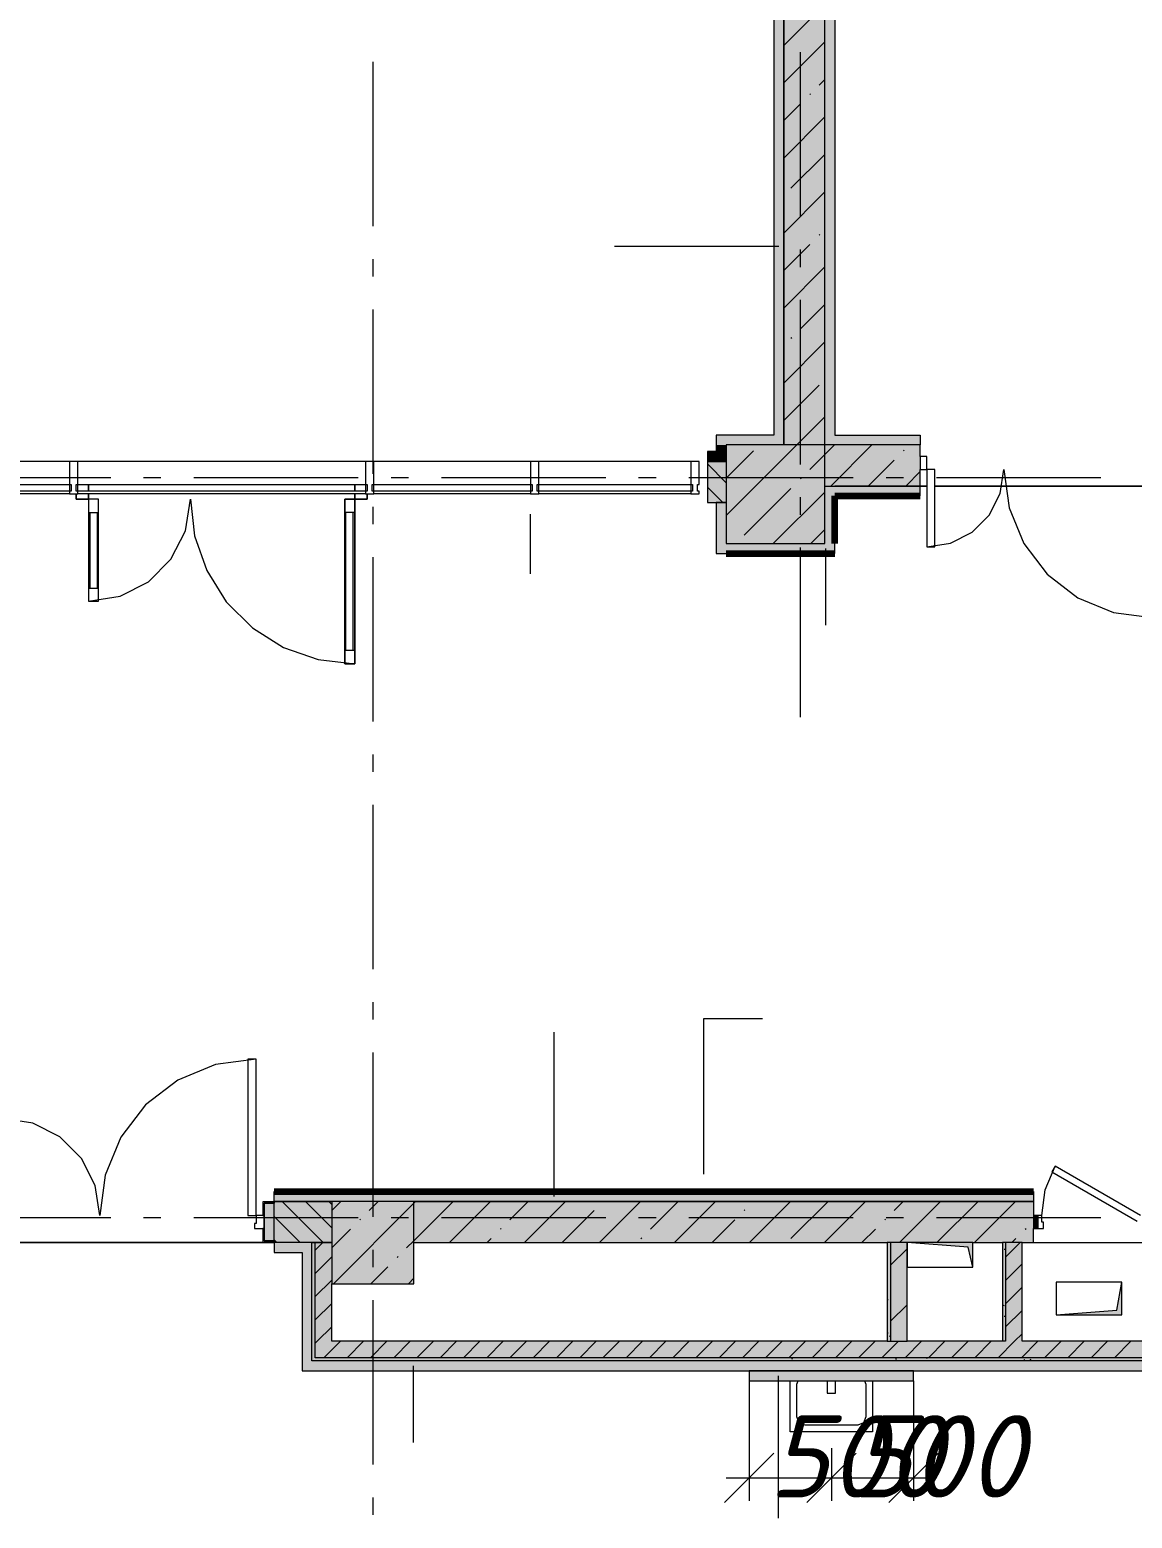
# Model space of a CAD drawing. Header units: millimetres. Extents: x -537608 to 253996, y -217170 to 186033.
# Drawn here: x -346913 to -340206, y -148826 to -139775 of the extents above; entities that cross this region are included whole.
import ezdxf

# ---------------------------------------------------------------- set-up
doc = ezdxf.new("R2010")
doc.units = ezdxf.units.MM
doc.layers.add('16) Лак 1.6м', color=160, linetype='Continuous', lineweight=90)
doc.layers.add('PDF _Геометрия', color=7, linetype='Continuous')
doc.layers.add('PDF _Текст', color=7, linetype='Continuous')
doc.layers.add('PDF _Сплошная заливка', color=7, linetype='Continuous', true_color=0xffffff)
doc.styles.add('PDF ISOCPEUR Italic', font='isocpeui.ttf')

msp = doc.modelspace()

# ---------------------------------------------------------------- hatches: boundary and pattern name
at = {"layer": 'PDF _Сплошная заливка', "true_color": 0x56bc34, "transparency": 33554559}
for points in [[(-342386.1983, -142299.6294), (-342326.1912, -142299.6294), (-342326.1912, -139619.6293), (-342386.1983, -139619.6293), (-342386.1983, -142239.631)], [(-342676.1927, -142299.6294), (-342386.1983, -142299.6294), (-342386.1983, -142239.631), (-342736.1912, -142239.631), (-342736.1912, -142299.6294)], [(-342076.1901, -142959.6307), (-342016.1915, -142959.6307), (-342016.1915, -142899.63), (-342676.1927, -142899.63), (-342676.1927, -142959.6307)]]:
    msp.add_hatch(color=85, dxfattribs=at).paths.add_polyline_path(points)
at = {"layer": 'PDF _Сплошная заливка', "true_color": 0xff7d7d, "transparency": 33554559}
h = msp.add_hatch(color=11, dxfattribs=at)
h.paths.add_polyline_path([(-336452.1211, -142299.6294), (-333626.1871, -142299.6294), (-333626.1871, -142239.631), (-340046.1948, -142239.631), (-340046.1948, -142299.6294), (-336526.1914, -142299.6294)], flags=0)
h.paths.add_polyline_path([(-341511.737, -142299.6294), (-341496.1927, -142299.6294), (-341496.1927, -142239.631), (-342016.1915, -142239.631), (-342016.1915, -142299.6294)], flags=0)
at = {"layer": 'PDF _Сплошная заливка', "transparency": 33554559}
for points in [[(-342676.1927, -142899.63), (-342076.1901, -142899.63), (-342076.1901, -142299.6294), (-342676.1927, -142299.6294), (-342676.1927, -142569.2354)], [(-345196.1918, -147849.6325), (-345176.1952, -147849.6325), (-345176.1952, -147149.6316), (-345196.1918, -147149.6316), (-345196.1918, -147749.6321)], [(-341676.1969, -147749.6321), (-341576.1964, -147749.6321), (-341576.1964, -147149.6316), (-341676.1969, -147149.6316), (-341676.1969, -147177.1313)], [(-335576.1957, -147849.6325), (-335576.1957, -147749.6321), (-345176.1952, -147749.6321), (-345176.1952, -147849.6325), (-336452.1211, -147849.6325)], [(-335576.1957, -147869.6313), (-335476.1953, -147869.6313), (-335476.1953, -147849.6325), (-345196.1918, -147849.6325), (-345196.1918, -147869.6313), (-336452.1211, -147869.6313)]]:
    msp.add_hatch(color=256, dxfattribs=at).paths.add_polyline_path(points)
h = msp.add_hatch(color=256, dxfattribs=at)
h.paths.add_polyline_path([(-333986.187, -142549.6306), (-333986.187, -142299.6294), (-336526.1914, -142299.6294), (-336526.1914, -142549.6306), (-334765.5825, -142549.6306)], flags=0)
h.paths.add_polyline_path([(-337346.1915, -142549.6306), (-337126.194, -142549.6306), (-337126.194, -142299.6294), (-340046.1948, -142299.6294), (-340046.1948, -142549.6306), (-339825.1984, -142549.6306)], flags=0)
h.paths.add_polyline_path([(-341496.1927, -142549.6306), (-341496.1927, -142299.6294), (-342076.1901, -142299.6294), (-342076.1901, -142549.6306), (-341511.737, -142549.6306)], flags=0)
at = {"layer": 'PDF _Сплошная заливка', "true_color": 0x56bc34, "transparency": 33554559}
h = msp.add_hatch(color=85, dxfattribs=at)
h.paths.add_polyline_path([(-337346.1915, -142609.6313), (-337346.1915, -142549.6306), (-340046.1948, -142549.6306), (-340046.1948, -142609.6313), (-337406.1901, -142609.6313)], flags=0)
h.paths.add_polyline_path([(-341496.1927, -142609.6313), (-341496.1927, -142549.6306), (-342016.1915, -142549.6306), (-342016.1915, -142609.6313)], flags=0)
h = msp.add_hatch(color=85, dxfattribs=at)
h.paths.add_polyline_path([(-336766.1941, -146899.6326), (-336726.1923, -146899.6326), (-336726.1923, -146839.6319), (-336766.1941, -146839.6319), (-336766.1941, -146848.6786)], flags=0)
h.paths.add_polyline_path([(-337466.1886, -146899.6326), (-337466.1886, -146839.6319), (-337686.1948, -146839.6319), (-337686.1948, -146899.6326)], flags=0)
h.paths.add_polyline_path([(-338386.1892, -146899.6326), (-338386.1892, -146839.6319), (-339186.1928, -146839.6319), (-339186.1928, -146899.6326), (-338576.1918, -146899.6326)], flags=0)
h.paths.add_polyline_path([(-340106.1934, -146899.6326), (-339886.1959, -146899.6326), (-339886.1959, -146839.6319), (-340106.1934, -146839.6319), (-340106.1934, -146848.6786)], flags=0)
h.paths.add_polyline_path([(-340806.1965, -146899.6326), (-340806.1965, -146839.6319), (-345426.1963, -146839.6319), (-345426.1963, -146899.6326), (-341511.737, -146899.6326)], flags=0)
h.paths.add_polyline_path([(-347576.1972, -146899.6326), (-347186.1937, -146899.6326), (-347186.1937, -146839.6319), (-348226.2, -146839.6319), (-348226.2, -146891.6323), (-348221.1966, -146891.6323), (-348221.1966, -146899.6326), (-347836.2569, -146899.6326)], flags=0)
h.paths.add_polyline_path([(-349944.4302, -146899.6326), (-349381.2, -146899.4001), (-349381.2, -146891.6323), (-349376.1966, -146891.6323), (-349376.1966, -146839.6319), (-350666.1953, -146839.6319), (-350666.1953, -146891.6323), (-350636.2004, -146891.6323), (-350636.2004, -146899.6326)], flags=0)
h.paths.add_polyline_path([(-352474.2381, -146899.6326), (-351646.1945, -146899.6326), (-351646.1945, -146891.6323), (-351616.1995, -146891.6323), (-351616.1995, -146839.6319), (-352726.1941, -146839.6319), (-352726.1941, -146899.6326), (-352476.2016, -146899.6326)], flags=0)
at = {"layer": 'PDF _Сплошная заливка', "transparency": 33554559}
h = msp.add_hatch(color=256, dxfattribs=at)
h.paths.add_polyline_path([(-345196.1918, -147149.6316), (-345076.1948, -147149.6316), (-345076.1948, -146899.6326), (-345424.1983, -146901.8049), (-345424.1983, -147149.6316)], flags=0)
h.paths.add_polyline_path([(-347188.2003, -147149.6316), (-347188.2003, -147147.6315), (-347188.2003, -146899.6326), (-347576.1972, -146899.6326), (-347576.1972, -147149.6316), (-347414.6222, -147149.6316)], flags=0)
h.paths.add_polyline_path([(-350196.1967, -147149.6316), (-349376.1966, -147149.6316), (-349376.1966, -146899.6326), (-350666.1953, -146899.6326), (-350666.1953, -147149.6316), (-350296.1971, -147149.6316)], flags=0)
h.paths.add_polyline_path([(-348221.1966, -147149.6316), (-348076.1994, -147149.6316), (-348076.1994, -146899.6326), (-348226.2, -146899.6326), (-348226.2, -147149.6316)], flags=0)
h.paths.add_polyline_path([(-352474.2381, -147149.6316), (-351616.1995, -147149.6316), (-351616.1995, -146899.6326), (-352476.2016, -146899.6326), (-352476.2016, -147149.6316)], flags=0)
h = msp.add_hatch(color=256, dxfattribs=at)
h.paths.add_polyline_path([(-339186.1928, -147149.6316), (-339076.194, -147149.6316), (-339076.194, -146899.6326), (-339186.1928, -146899.6326), (-339186.1928, -147064.6329)], flags=0)
h.paths.add_polyline_path([(-340976.1938, -147149.6316), (-340806.1965, -147149.6316), (-340806.1965, -146899.6326), (-344576.1925, -146899.6326), (-344576.1925, -147149.6316), (-340996.1905, -147149.6316)], flags=0)
h.paths.add_polyline_path([(-340026.1896, -147149.6316), (-339886.1959, -147149.6316), (-339886.1959, -146899.6326), (-340106.1934, -146899.6326), (-340106.1934, -147149.6316)], flags=0)
at = {"layer": 'PDF _Сплошная заливка', "true_color": 0xff7d7d, "transparency": 33554559}
h = msp.add_hatch(color=11, dxfattribs=at)
h.paths.add_polyline_path([(-345256.1989, -147209.6323), (-345196.1918, -147209.6323), (-345196.1918, -147149.6316), (-345426.1963, -147149.6316), (-345426.1963, -147209.6323)], flags=0)
h.paths.add_polyline_path([(-347414.6222, -147209.6323), (-347186.1937, -147209.6323), (-347186.1937, -147149.6316), (-347516.1986, -147149.6316), (-347516.1986, -147209.6323)], flags=0)
for points in [[(-345256.1989, -147929.632), (-345196.1918, -147929.632), (-345196.1918, -147209.6323), (-345256.1989, -147209.6323), (-345256.1989, -147561.9202)], [(-335396.1915, -147929.632), (-335396.1915, -147869.6313), (-345196.1918, -147869.6313), (-345196.1918, -147929.632), (-336452.1211, -147929.632)]]:
    msp.add_hatch(color=11, dxfattribs=at).paths.add_polyline_path(points)

# ---------------------------------------------------------------- linework, layer by layer
at = {"layer": '16) Лак 1.6м'}
for p, q in [((-342016.1915, -142899.63), (-342016.1915, -142609.6313)), ((-342016.1915, -142609.6313), (-341496.1927, -142609.6313)), ((-342676.1927, -142959.6307), (-342016.1915, -142959.6307)), ((-345426.1963, -146839.6319), (-340806.1965, -146839.6319))]:
    msp.add_line(p, q, dxfattribs=at)
at = {"layer": 'PDF _Геометрия', "lineweight": 9}
for p, q in [((-342016.1915, -124709.6231), (-342016.1915, -142239.631)), ((-342076.1901, -142299.6294), (-342076.1901, -124899.6214)), ((-342076.1901, -142299.6294), (-342076.1901, -124899.6214)), ((-342326.1912, -139619.6293), (-342326.1912, -142299.6294)), ((-342326.1912, -142299.6294), (-342326.1912, -139619.6293)), ((-342326.1912, -139870.4786), (-342076.1901, -139620.4775)), ((-342386.1983, -139679.6299), (-342386.1983, -142239.631)), ((-342326.1912, -140098.5755), (-342076.1901, -139848.5766)), ((-342110.9732, -140111.4545), (-342076.1901, -140076.6757)), ((-342168.0007, -140168.4798), (-342163.2555, -140163.7369)), ((-342326.1912, -140326.6747), (-342225.0195, -140225.503)), ((-342326.1912, -140554.7738), (-342076.1901, -140304.7727)), ((-342282.047, -140738.7265), (-342076.1901, -140532.8717)), ((-342326.1912, -141010.9698), (-342076.1901, -140760.9708)), ((-342356.1948, -141092.6809), (-343356.1905, -141092.6809)), ((-342326.1912, -141239.0689), (-342168.0007, -141080.8741)), ((-342110.9732, -141023.8488), (-342106.2367, -141019.1079)), ((-342326.1912, -141467.168), (-342076.1901, -141217.1669)), ((-342225.0195, -141594.0954), (-342076.1901, -141445.266)), ((-342326.1912, -141923.364), (-342076.1901, -141673.3651)), ((-342282.047, -141651.1208), (-342277.3105, -141646.3778)), ((-342326.1912, -142151.4631), (-342110.9732, -141936.243)), ((-342246.2649, -142299.6294), (-342076.1901, -142129.5611)), ((-342386.1983, -142239.631), (-342736.1912, -142239.631)), ((-342736.1912, -142239.631), (-342736.1912, -142299.6294)), ((-342016.1915, -142239.631), (-341496.1927, -142239.631)), ((-341496.1927, -142239.631), (-341496.1927, -142299.6294)), ((-342736.1912, -142339.6293), (-342790.7644, -142339.6293)), ((-342790.7644, -142339.6293), (-342790.7644, -142399.6299)), ((-342736.1912, -142299.6294), (-342736.1912, -142339.6293)), ((-342676.1927, -142729.5616), (-342246.2649, -142299.6294)), ((-342076.1901, -142299.6294), (-342676.1927, -142299.6294)), ((-342676.1927, -142299.6294), (-342676.1927, -142899.63)), ((-342676.1927, -142501.4646), (-342510.1483, -142335.4159)), ((-342168.0007, -142449.4643), (-342076.1901, -142357.6602)), ((-342076.1901, -142357.6602), (-342018.1636, -142299.6294)), ((-342016.1915, -142299.6294), (-342076.1901, -142299.6294)), ((-342076.1901, -142899.63), (-342076.1901, -142299.6294)), ((-342040.0635, -142549.6306), (-341790.0623, -142299.6294)), ((-341496.1927, -142299.6294), (-342016.1915, -142299.6294)), ((-341496.1927, -142299.6294), (-342016.1915, -142299.6294)), ((-341597.7518, -142335.4159), (-341593.0068, -142330.6751)), ((-341496.1927, -142369.6306), (-341496.1927, -142299.6294)), ((-346670.3371, -142399.6299), (-347475.7661, -142399.6299)), ((-346620.3369, -142399.6299), (-346670.3371, -142399.6299)), ((-346670.3371, -142399.6299), (-346670.3371, -142539.6301)), ((-344870.3378, -142399.6299), (-346620.3369, -142399.6299)), ((-346620.3369, -142539.6301), (-346620.3369, -142399.6299)), ((-344820.3376, -142399.6299), (-344870.3378, -142399.6299)), ((-344870.3378, -142399.6299), (-344870.3378, -142539.6301)), ((-343865.7691, -142399.6299), (-344820.3376, -142399.6299)), ((-344820.3376, -142539.6301), (-344820.3376, -142399.6299)), ((-343815.7689, -142399.6299), (-343865.7691, -142399.6299)), ((-343865.7691, -142399.6299), (-343865.7691, -142539.6301)), ((-342890.7648, -142399.6299), (-343815.7689, -142399.6299)), ((-343815.7689, -142539.6301), (-343815.7689, -142399.6299)), ((-342840.7646, -142399.6299), (-342890.7648, -142399.6299)), ((-342890.7648, -142399.6299), (-342890.7648, -142539.6301)), ((-342840.7646, -142539.6301), (-342840.7646, -142399.6299)), ((-342790.7644, -142399.6299), (-342736.1912, -142399.6299)), ((-342676.1927, -142399.6299), (-342790.7644, -142399.6299)), ((-342790.7644, -142399.6299), (-342790.7644, -142649.631)), ((-342676.1927, -142529.5823), (-342790.7644, -142415.0128)), ((-342736.1912, -142399.6299), (-342676.1927, -142399.6299)), ((-341811.9708, -142549.6306), (-341654.7793, -142392.4412)), ((-341456.1908, -142369.6306), (-341496.1927, -142369.6306)), ((-341496.1927, -142369.6306), (-341496.1927, -142449.6301)), ((-341456.1908, -142369.6306), (-341496.1927, -142369.6306)), ((-341496.1927, -142369.6306), (-341496.1927, -142449.6301)), ((-341496.1927, -142449.6301), (-341456.1908, -142449.6301)), ((-341496.1927, -142449.6301), (-341456.1908, -142449.6301)), ((-341496.1927, -142549.6306), (-341496.1927, -142449.6301)), ((-341456.1908, -142449.6301), (-341456.1908, -142369.6306)), ((-341456.1908, -142449.6301), (-341456.1908, -142369.6306)), ((-341406.1905, -142449.6301), (-341456.1908, -142449.6301)), ((-341456.1908, -142449.6301), (-341456.1908, -142919.6309)), ((-341406.1905, -142919.6309), (-341406.1905, -142449.6301)), ((-341009.1943, -142594.8685), (-340986.1921, -142449.6301)), ((-340986.1921, -142449.6301), (-340955.5255, -142682.5669)), ((-347475.7661, -142539.6301), (-346670.3371, -142539.6301)), ((-346670.3371, -142539.6301), (-346660.3389, -142539.6301)), ((-346670.208, -142539.6301), (-346670.208, -142579.6299)), ((-346660.3389, -142539.6301), (-346660.3389, -142579.6299)), ((-346630.3353, -142579.6299), (-346630.3353, -142539.6301)), ((-346630.3353, -142539.6301), (-346620.3369, -142539.6301)), ((-346620.3369, -142579.6299), (-346620.3369, -142539.6301)), ((-346620.3369, -142539.6301), (-344870.3378, -142539.6301)), ((-346555.3349, -142539.6301), (-346555.3349, -142579.6299)), ((-346555.3349, -142579.6299), (-346555.3349, -142539.6301)), ((-344935.3398, -142579.6299), (-344935.3398, -142539.6301)), ((-344935.3398, -142539.6301), (-344935.3398, -142579.6299)), ((-344870.3378, -142539.6301), (-344870.3378, -142579.6299)), ((-344870.3378, -142539.6301), (-344860.3395, -142539.6301)), ((-344860.3395, -142539.6301), (-344860.3395, -142579.6299)), ((-344830.3359, -142579.6299), (-344830.3359, -142539.6301)), ((-344830.3359, -142539.6301), (-344820.3376, -142539.6301)), ((-344820.3376, -142579.6299), (-344820.3376, -142539.6301)), ((-344820.3376, -142539.6301), (-343865.7691, -142539.6301)), ((-343865.7691, -142539.6301), (-343865.7691, -142579.6299)), ((-343865.7691, -142539.6301), (-343855.7622, -142539.6301)), ((-343855.7622, -142539.6301), (-343855.7622, -142579.6299)), ((-343825.7672, -142579.6299), (-343825.7672, -142539.6301)), ((-343825.7672, -142539.6301), (-343815.7689, -142539.6301)), ((-343815.7689, -142579.6299), (-343815.7689, -142539.6301)), ((-343815.7689, -142539.6301), (-342890.7648, -142539.6301)), ((-342890.7648, -142539.6301), (-342880.7665, -142539.6301)), ((-342890.7648, -142539.6301), (-342890.7648, -142579.6299)), ((-342880.7665, -142539.6301), (-342880.7665, -142579.6299)), ((-342850.7629, -142579.6299), (-342850.7629, -142539.6301)), ((-342850.7629, -142539.6301), (-342840.7646, -142539.6301)), ((-342225.0195, -142506.4896), (-342220.283, -142501.7489)), ((-342076.1901, -142549.6306), (-342016.1915, -142549.6306)), ((-342016.1915, -142549.6306), (-341496.1927, -142549.6306)), ((-341496.1927, -142549.6306), (-342016.1915, -142549.6306)), ((-341583.8696, -142549.6306), (-341496.1927, -142461.9558)), ((-341496.1927, -142609.6313), (-341496.1927, -142549.6306)), ((-346670.3371, -142579.6299), (-347475.7661, -142579.6299)), ((-346670.3371, -142596.6296), (-347475.7661, -142596.6296)), ((-346660.3389, -142579.6299), (-346670.3371, -142579.6299)), ((-346670.3371, -142579.6299), (-346670.3371, -142596.6296)), ((-346670.3371, -142596.6296), (-346620.3369, -142596.6296)), ((-346620.3369, -142579.6299), (-346630.3353, -142579.6299)), ((-346630.3353, -142629.6301), (-346630.3353, -142596.6296)), ((-346630.3353, -142596.6296), (-346630.3353, -142629.6301)), ((-346555.3349, -142629.6301), (-346630.3353, -142629.6301)), ((-346630.3353, -142629.6301), (-346555.3349, -142629.6301)), ((-344870.3378, -142579.6299), (-346620.3369, -142579.6299)), ((-346620.3369, -142596.6296), (-346620.3369, -142579.6299)), ((-344870.3378, -142596.6296), (-346620.3369, -142596.6296)), ((-346555.3349, -142629.6301), (-346555.3349, -142596.6296)), ((-346555.3349, -142596.6296), (-346555.3349, -142629.6301)), ((-346495.3364, -142629.6301), (-346555.3349, -142629.6301)), ((-346555.3349, -142629.6301), (-346555.3349, -143249.6315)), ((-346495.3364, -142629.6301), (-346555.3349, -142629.6301)), ((-346555.3349, -142629.6301), (-346555.3349, -143249.6315)), ((-346555.3349, -142629.6301), (-346555.3349, -143249.6315)), ((-346495.3364, -143249.6315), (-346495.3364, -142629.6301)), ((-346495.3364, -143249.6315), (-346495.3364, -142629.6301)), ((-345965.6837, -142821.2215), (-345935.3356, -142629.6301)), ((-345935.3356, -142629.6301), (-345910.2667, -142852.1509)), ((-344995.3383, -142629.6301), (-344935.3398, -142629.6301)), ((-344995.3383, -143629.6302), (-344995.3383, -142629.6301)), ((-344995.3383, -142629.6301), (-344995.3383, -143629.6302)), ((-344935.3398, -142629.6301), (-344995.3383, -142629.6301)), ((-344935.3398, -142629.6301), (-344935.3398, -142596.6296)), ((-344935.3398, -142596.6296), (-344935.3398, -142629.6301)), ((-344935.3398, -143629.6302), (-344935.3398, -142629.6301)), ((-344935.3398, -142629.6301), (-344860.3395, -142629.6301)), ((-344860.3395, -142629.6301), (-344935.3398, -142629.6301)), ((-344935.3398, -142629.6301), (-344935.3398, -143629.6302)), ((-344935.3398, -143629.6302), (-344935.3398, -142629.6301)), ((-344860.3395, -142579.6299), (-344870.3378, -142579.6299)), ((-344870.3378, -142579.6299), (-344870.3378, -142596.6296)), ((-344870.3378, -142596.6296), (-344820.3376, -142596.6296)), ((-344860.3395, -142629.6301), (-344860.3395, -142596.6296)), ((-344860.3395, -142596.6296), (-344860.3395, -142629.6301)), ((-344820.3376, -142579.6299), (-344830.3359, -142579.6299)), ((-343865.7691, -142579.6299), (-344820.3376, -142579.6299)), ((-344820.3376, -142596.6296), (-344820.3376, -142579.6299)), ((-343865.7691, -142596.6296), (-344820.3376, -142596.6296)), ((-343855.7622, -142579.6299), (-343865.7691, -142579.6299)), ((-343865.7691, -142579.6299), (-343865.7691, -142596.6296)), ((-343865.7691, -142596.6296), (-343815.7689, -142596.6296)), ((-343815.7689, -142579.6299), (-343825.7672, -142579.6299)), ((-342890.7648, -142579.6299), (-343815.7689, -142579.6299)), ((-343815.7689, -142596.6296), (-343815.7689, -142579.6299)), ((-342890.7648, -142596.6296), (-343815.7689, -142596.6296)), ((-342880.7665, -142579.6299), (-342890.7648, -142579.6299)), ((-342890.7648, -142579.6299), (-342890.7648, -142596.6296)), ((-342890.7648, -142596.6296), (-342840.7646, -142596.6296)), ((-342840.7646, -142579.6299), (-342850.7629, -142579.6299)), ((-342840.7646, -142596.6296), (-342840.7646, -142579.6299)), ((-342697.5673, -142649.631), (-342790.7644, -142556.4339)), ((-342567.1671, -142848.6372), (-342282.047, -142563.5149)), ((-342390.065, -142899.63), (-342076.1901, -142585.7593)), ((-341075.9531, -142725.8887), (-341009.1943, -142594.8685)), ((-346555.3349, -142709.6296), (-346495.3364, -142709.6296)), ((-346545.3366, -143169.6299), (-346545.3366, -142709.6296)), ((-346501.3388, -143169.6299), (-346501.3388, -142709.6296)), ((-344935.3398, -142709.6296), (-344995.3383, -142709.6296)), ((-344989.3359, -143549.6307), (-344989.3359, -142709.6296)), ((-344945.3381, -143549.6307), (-344945.3381, -142709.6296)), ((-343868.5163, -142719.63), (-343868.5163, -143082.9691)), ((-342790.7644, -142649.631), (-342676.1927, -142649.631)), ((-342676.1927, -142649.631), (-342736.1912, -142649.631)), ((-342736.1912, -142649.631), (-342736.1912, -142959.6307)), ((-341179.9322, -142829.8678), (-341075.9531, -142725.8887)), ((-340955.5255, -142682.5669), (-340865.6181, -142899.63)), ((-346053.7481, -142994.0564), (-345965.6837, -142821.2215)), ((-342161.9638, -142899.63), (-342076.1901, -142813.8584)), ((-345910.2667, -142852.1509), (-345836.3083, -143063.515)), ((-342676.1927, -142899.63), (-342076.1901, -142899.63)), ((-342016.1915, -142959.6307), (-342016.1915, -142899.63)), ((-341456.1908, -142919.6309), (-341310.9525, -142896.6266)), ((-341310.9525, -142896.6266), (-341179.9322, -142829.8678)), ((-340865.6181, -142899.63), (-340722.593, -143086.0263)), ((-346190.9086, -143131.2212), (-346053.7481, -142994.0564)), ((-342736.1912, -142959.6307), (-342676.1927, -142959.6307)), ((-342071.7205, -142929.6314), (-342071.7205, -143395.7805)), ((-341456.1908, -142919.6309), (-341406.1905, -142919.6309)), ((-345836.3083, -143063.515), (-345717.1724, -143253.1193)), ((-340722.593, -143086.0263), (-340536.1901, -143229.0536)), ((-346555.3349, -143169.6299), (-346495.3364, -143169.6299)), ((-346363.7478, -143219.2856), (-346190.9086, -143131.2212)), ((-346555.3349, -143249.6315), (-346363.7478, -143219.2856)), ((-346555.3349, -143249.6315), (-346495.3364, -143249.6315)), ((-346555.3349, -143249.6315), (-346495.3364, -143249.6315)), ((-345717.1724, -143253.1193), (-345558.8269, -143411.4627)), ((-340536.1901, -143229.0536), (-340319.1293, -143318.9631)), ((-340319.1293, -143318.9631), (-340086.1968, -143349.6298)), ((-345558.8269, -143411.4627), (-345369.2205, -143530.5986)), ((-345369.2205, -143530.5986), (-345157.8606, -143604.559)), ((-345157.8606, -143604.559), (-344935.3398, -143629.6302)), ((-344935.3398, -143549.6307), (-344995.3383, -143549.6307)), ((-344935.3398, -143629.6302), (-344995.3383, -143629.6302)), ((-344995.3383, -143629.6302), (-344935.3398, -143629.6302)), ((-342454.4814, -145789.7866), (-342814.4813, -145789.7866)), ((-342814.4813, -145789.7866), (-342814.4813, -146734.6323)), ((-343721.8312, -146869.6311), (-343721.8312, -145869.6311)), ((-345782.0711, -146067.001), (-346011.1972, -146161.9076)), ((-345536.195, -146034.6313), (-345782.0711, -146067.001)), ((-345536.195, -146034.6313), (-345586.1953, -146034.6313)), ((-345586.1953, -146034.6313), (-345586.1953, -146984.6313)), ((-345536.195, -146984.6313), (-345536.195, -146034.6313)), ((-346011.1972, -146161.9076), (-346207.9514, -146312.8792)), ((-346207.9514, -146312.8792), (-346358.9166, -146509.6313)), ((-346893.8741, -146423.5088), (-347076.195, -146394.6312)), ((-346729.4057, -146507.3126), (-346893.8741, -146423.5088)), ((-346598.8763, -146637.8376), (-346729.4057, -146507.3126)), ((-346358.9166, -146509.6313), (-346453.8275, -146738.7531)), ((-346515.0747, -146802.3126), (-346598.8763, -146637.8376)), ((-340735.7518, -146829.3407), (-340675.805, -146684.6321)), ((-340675.805, -146684.6321), (-340695.8102, -146719.2731)), ((-340156.1937, -146984.6313), (-340675.805, -146684.6321)), ((-346486.1993, -146984.6313), (-346515.0747, -146802.3126)), ((-346453.8275, -146738.7531), (-346486.1993, -146984.6313)), ((-340695.8102, -146719.2731), (-340176.1903, -147019.2723)), ((-345426.1963, -146899.6326), (-345426.1963, -146839.6319)), ((-340806.1965, -146839.6319), (-340806.1965, -146899.6326)), ((-340756.1963, -146984.6313), (-340735.7518, -146829.3407)), ((-345424.1983, -146901.6327), (-345494.1952, -146901.6327)), ((-345494.1952, -146901.6327), (-345494.1952, -146984.6313)), ((-345486.1948, -146984.6313), (-345486.1948, -146909.6309)), ((-345486.1948, -146909.6309), (-345424.1983, -146909.6309)), ((-345426.1963, -146909.6309), (-345486.1948, -146909.6309)), ((-345486.1948, -146909.6309), (-345486.1948, -147139.6311)), ((-345426.1963, -146899.6326), (-345076.1948, -146899.6326)), ((-345076.1948, -146899.6326), (-345426.1963, -146899.6326)), ((-345426.1963, -147139.6311), (-345426.1963, -146909.6309)), ((-345424.1983, -146909.6309), (-345424.1983, -146901.6327)), ((-345127.2197, -147149.6316), (-345377.2122, -146899.6326)), ((-345076.1948, -147059.2311), (-345235.7976, -146899.6326)), ((-345076.1948, -146917.81), (-345094.3743, -146899.6326)), ((-345076.1948, -146954.3521), (-345021.4752, -146899.6326)), ((-344576.1925, -146899.6326), (-345076.1948, -146899.6326)), ((-345076.1948, -146899.6326), (-345076.1948, -147399.6327)), ((-345065.2749, -147399.6327), (-344576.1925, -146910.5481)), ((-344848.1538, -146954.4124), (-344793.3739, -146899.6326)), ((-344576.1925, -146910.5481), (-344565.2813, -146899.6326)), ((-344576.1925, -147138.6472), (-344337.1801, -146899.6326)), ((-344576.1925, -147399.6327), (-344576.1925, -146899.6326)), ((-340806.1965, -146899.6326), (-344576.1925, -146899.6326)), ((-344576.1925, -146899.6326), (-340806.1965, -146899.6326)), ((-344359.08, -147149.6316), (-344109.0788, -146899.6326)), ((-343992.7848, -147011.4377), (-343880.9862, -146899.6326)), ((-343902.8861, -147149.6316), (-343652.885, -146899.6326)), ((-343674.7848, -147149.6316), (-343479.5635, -146954.4124)), ((-343446.6835, -147149.6316), (-343196.6824, -146899.6326)), ((-343137.4159, -147068.4609), (-342968.5898, -146899.6326)), ((-342990.4897, -147149.6316), (-342740.4885, -146899.6326)), ((-342567.1671, -146954.4124), (-342562.4306, -146949.6715)), ((-342534.2958, -147149.6316), (-342284.2947, -146899.6326)), ((-342282.047, -147125.4862), (-342056.1934, -146899.6326)), ((-342078.0933, -147149.6316), (-341828.0922, -146899.6326)), ((-341654.7793, -146954.4124), (-341599.9996, -146899.6326)), ((-341621.8994, -147149.6316), (-341371.8983, -146899.6326)), ((-341393.7981, -147149.6316), (-341143.797, -146899.6326)), ((-341165.6969, -147149.6316), (-340915.7044, -146899.6326)), ((-340806.1965, -146899.6326), (-340806.1965, -146984.6313)), ((-345586.1953, -146984.6313), (-345536.195, -146984.6313)), ((-345536.195, -147034.6315), (-345546.1934, -147034.6315)), ((-345546.1934, -147034.6315), (-345546.1934, -147064.6329)), ((-345546.1934, -147064.6329), (-345486.1948, -147064.6329)), ((-345536.195, -146984.6313), (-345536.195, -147034.6315)), ((-345486.1948, -146984.6313), (-345536.195, -146984.6313)), ((-345494.1952, -146984.6313), (-345486.1948, -146984.6313)), ((-345486.1948, -147064.6329), (-345494.1952, -147064.6329)), ((-345494.1952, -147064.6329), (-345494.1952, -147147.6315)), ((-345486.1948, -147064.6329), (-345486.1948, -146984.6313)), ((-345486.1948, -147139.6311), (-345486.1948, -147064.6329)), ((-345268.6344, -147149.6316), (-345426.1963, -146992.074)), ((-345076.1948, -147182.4512), (-344962.2087, -147068.4609)), ((-344905.1812, -147011.4377), (-344900.4361, -147006.6947)), ((-344049.8123, -147068.4609), (-344045.0672, -147063.72)), ((-342762.3884, -147149.6316), (-342624.1946, -147011.4377)), ((-341850.0007, -147149.6316), (-341768.8256, -147068.4609)), ((-341711.7981, -147011.4377), (-341707.0617, -147006.6947)), ((-340856.4293, -147068.4609), (-340851.6927, -147063.72)), ((-340781.1964, -146984.6313), (-340806.1965, -146984.6313)), ((-340806.1965, -146984.6313), (-340806.1965, -147064.6329)), ((-340806.1965, -147149.6316), (-340806.1965, -147064.6329)), ((-340806.1965, -147064.6329), (-340781.1964, -147064.6329)), ((-340756.1963, -146984.6313), (-340781.1964, -146984.6313)), ((-340781.1964, -146984.6313), (-340781.1964, -147064.6329)), ((-340781.1964, -147064.6329), (-340781.1964, -146984.6313)), ((-340781.1964, -147064.6329), (-340746.198, -147064.6329)), ((-340756.1963, -147024.631), (-340756.1963, -146984.6313)), ((-340746.198, -147024.631), (-340756.1963, -147024.631)), ((-340746.198, -147064.6329), (-340746.198, -147024.631)), ((-345494.1952, -147147.6315), (-345424.1983, -147147.6315)), ((-345424.1983, -147139.6311), (-345486.1948, -147139.6311)), ((-345486.1948, -147139.6311), (-345426.1963, -147139.6311)), ((-345410.0577, -147149.6316), (-345426.1963, -147133.4951)), ((-345196.1918, -147149.6316), (-345426.1963, -147149.6316)), ((-345426.1963, -147149.6316), (-345426.1963, -147209.6323)), ((-345196.1918, -147149.6316), (-345426.1963, -147149.6316)), ((-345424.1983, -147147.6315), (-345424.1983, -147139.6311)), ((-345196.1918, -147149.6316), (-345076.1948, -147149.6316)), ((-345176.1952, -147149.6316), (-345196.1918, -147149.6316)), ((-345196.1918, -147209.6323), (-345196.1918, -147149.6316)), ((-345196.1918, -147209.6323), (-345196.1918, -147149.6316)), ((-345176.1952, -147195.6876), (-345130.1392, -147149.6316)), ((-345076.1948, -147149.6316), (-345176.1952, -147149.6316)), ((-345176.1952, -147749.6321), (-345176.1952, -147149.6316)), ((-344620.0611, -147182.5115), (-344576.1925, -147138.6472)), ((-344576.1925, -147149.6316), (-341696.1935, -147149.6316)), ((-344130.9787, -147149.6316), (-344106.8398, -147125.4862)), ((-343194.4434, -147125.4862), (-343189.6983, -147120.7453)), ((-341696.1935, -147149.6316), (-341696.1935, -147749.6321)), ((-341676.1969, -147149.6316), (-341696.1935, -147149.6316)), ((-341576.1964, -147149.6316), (-341676.1969, -147149.6316)), ((-341676.1969, -147149.6316), (-341676.1969, -147749.6321)), ((-341576.1964, -147749.6321), (-341576.1964, -147149.6316)), ((-341176.1947, -147149.6316), (-340996.1905, -147149.6316)), ((-340996.1905, -147149.6316), (-340996.1905, -147749.6321)), ((-340976.1938, -147149.6316), (-340996.1905, -147149.6316)), ((-340976.1938, -147238.329), (-340887.5007, -147149.6316)), ((-340876.1934, -147149.6316), (-340976.1938, -147149.6316)), ((-340976.1938, -147149.6316), (-340976.1938, -147749.6321)), ((-340937.6042, -147149.6316), (-340913.4567, -147125.4862)), ((-340876.1934, -147749.6321), (-340876.1934, -147149.6316)), ((-340876.1934, -147149.6316), (-340806.1965, -147149.6316)), ((-345426.1963, -147209.6323), (-345256.1989, -147209.6323)), ((-345256.1989, -147209.6323), (-345256.1989, -147929.632)), ((-345196.1918, -147749.6321), (-345196.1918, -147209.6323)), ((-345196.1918, -147749.6321), (-345196.1918, -147209.6323)), ((-345176.1952, -147337.1108), (-345076.1948, -147237.1104)), ((-344677.08, -147239.5368), (-344672.3435, -147234.7938)), ((-341676.1969, -147287.791), (-341576.1964, -147187.7905)), ((-344837.1823, -147399.6327), (-344734.1075, -147296.56)), ((-340976.1938, -147379.7501), (-340876.1934, -147279.7497)), ((-345176.1952, -147478.532), (-345076.1948, -147378.5316)), ((-345076.1948, -147399.6327), (-344576.1925, -147399.6327)), ((-345076.1948, -147749.6321), (-345076.1948, -147399.6327)), ((-344609.0811, -147399.6327), (-344576.1925, -147366.7463)), ((-340976.1938, -147521.1713), (-340876.1934, -147421.173)), ((-345176.1952, -147619.9532), (-345076.1948, -147519.9527)), ((-341676.1969, -147627.2021), (-341576.1964, -147527.2017)), ((-340976.1938, -147662.5924), (-340876.1934, -147562.5941)), ((-345164.4572, -147749.6321), (-345076.1948, -147661.3738)), ((-340921.8102, -147749.6321), (-340876.1934, -147704.0152)), ((-345196.1918, -147849.6325), (-345196.1918, -147749.6321)), ((-345176.1952, -147761.3743), (-345164.4572, -147749.6321)), ((-345176.1952, -147849.6325), (-345176.1952, -147749.6321)), ((-345123.0344, -147849.6325), (-345023.034, -147749.6321)), ((-341696.1935, -147749.6321), (-345076.1948, -147749.6321)), ((-344981.6111, -147849.6325), (-344881.6107, -147749.6321)), ((-344840.1878, -147849.6325), (-344740.1874, -147749.6321)), ((-344698.7645, -147849.6325), (-344598.7641, -147749.6321)), ((-344557.3498, -147849.6325), (-344457.3494, -147749.6321)), ((-344415.9266, -147849.6325), (-344315.9261, -147749.6321)), ((-344274.5033, -147849.6325), (-344174.5029, -147749.6321)), ((-344133.08, -147849.6325), (-344033.0795, -147749.6321)), ((-343991.6567, -147849.6325), (-343891.6648, -147749.6321)), ((-343850.242, -147849.6325), (-343750.2416, -147749.6321)), ((-343708.8187, -147849.6325), (-343608.8183, -147749.6321)), ((-343567.3954, -147849.6325), (-343467.395, -147749.6321)), ((-343425.9721, -147849.6325), (-343325.9717, -147749.6321)), ((-343284.5575, -147849.6325), (-343184.557, -147749.6321)), ((-343143.1342, -147849.6325), (-343043.1337, -147749.6321)), ((-343001.7109, -147849.6325), (-342901.7104, -147749.6321)), ((-342860.2876, -147849.6325), (-342760.2871, -147749.6321)), ((-342718.8643, -147849.6325), (-342618.8724, -147749.6321)), ((-342577.4496, -147849.6325), (-342477.4492, -147749.6321)), ((-342436.0263, -147849.6325), (-342336.0259, -147749.6321)), ((-342294.603, -147849.6325), (-342194.6025, -147749.6321)), ((-342153.1797, -147849.6325), (-342053.1793, -147749.6321)), ((-342011.7651, -147849.6325), (-341911.7646, -147749.6321)), ((-341870.3418, -147849.6325), (-341770.3413, -147749.6321)), ((-341728.9184, -147849.6325), (-341628.918, -147749.6321)), ((-341696.1935, -147749.6321), (-341676.1969, -147749.6321)), ((-341676.1969, -147749.6321), (-341576.1964, -147749.6321)), ((-341587.4952, -147849.6325), (-341487.4947, -147749.6321)), ((-340996.1905, -147749.6321), (-341576.1964, -147749.6321)), ((-341446.0719, -147849.6325), (-341346.0714, -147749.6321)), ((-341304.6572, -147849.6325), (-341204.6568, -147749.6321)), ((-341163.2339, -147849.6325), (-341063.2335, -147749.6321)), ((-341021.8106, -147849.6325), (-340921.8102, -147749.6321)), ((-340976.1938, -147749.6321), (-340996.1905, -147749.6321)), ((-340880.3873, -147849.6325), (-340780.3869, -147749.6321)), ((-340026.1896, -147749.6321), (-340876.1934, -147749.6321)), ((-340738.9727, -147849.6325), (-340638.9722, -147749.6321)), ((-340597.5494, -147849.6325), (-340497.5489, -147749.6321)), ((-340456.126, -147849.6325), (-340356.1256, -147749.6321)), ((-340314.7028, -147849.6325), (-340214.7023, -147749.6321)), ((-345196.1918, -147869.6313), (-345196.1918, -147849.6325)), ((-345196.1918, -147869.6313), (-345196.1918, -147849.6325)), ((-335576.1957, -147869.6313), (-345196.1918, -147869.6313)), ((-335576.1957, -147869.6313), (-345196.1918, -147869.6313)), ((-335576.1957, -147849.6325), (-345176.1952, -147849.6325)), ((-345256.1989, -147929.632), (-345196.1918, -147929.632)), ((-345196.1918, -147929.632), (-335396.1915, -147929.632)), ((-344579.465, -147899.6328), (-344579.465, -148365.7818)), ((-341536.1946, -147929.632), (-342536.1904, -147929.632)), ((-342536.1904, -147929.632), (-342536.1904, -147989.6327)), ((-342360.2079, -147959.6334), (-342360.2079, -148825.7822)), ((-341536.1946, -147989.6327), (-341536.1946, -147929.632)), ((-342536.1904, -147989.6327), (-341536.1946, -147989.6327)), ((-342536.1904, -147989.6327), (-342536.1904, -148580.8621)), ((-341536.1946, -147989.6327), (-341536.1946, -148580.8621)), ((-342036.1968, -148399.6328), (-342036.1968, -148580.8621)), ((-342676.1927, -148580.8621), (-342036.1968, -148580.8621)), ((-342536.1904, -148580.8621), (-342536.1904, -148720.8622)), ((-342036.1968, -148580.8621), (-341396.1922, -148580.8621)), ((-342036.1968, -148580.8621), (-342036.1968, -148720.8622)), ((-341536.1946, -148580.8621), (-341536.1946, -148720.8622))]:
    msp.add_line(p, q, dxfattribs=at)
at = {"layer": 'PDF _Геометрия', "color": 253, "lineweight": 9, "true_color": 0xaaaaaa}
for p, q in [((-342226.1907, -139912.1039), (-342226.1907, -140912.1039)), ((-344826.1936, -139969.9623), (-344826.1936, -140969.9625)), ((-344826.1936, -141169.9612), (-344826.1936, -141275.7961)), ((-342226.1907, -141112.1027), (-342226.1907, -141217.9377)), ((-342226.1907, -141417.9364), (-342226.1907, -142417.9365)), ((-344826.1936, -141475.7949), (-344826.1936, -142475.795)), ((-346420.4566, -142499.6303), (-347420.4611, -142499.6303)), ((-346114.6251, -142499.6303), (-346220.4557, -142499.6303)), ((-344914.6284, -142499.6303), (-345914.6242, -142499.6303)), ((-344608.7882, -142499.6303), (-344714.6275, -142499.6303)), ((-343408.7916, -142499.6303), (-344408.796, -142499.6303)), ((-343102.96, -142499.6303), (-343208.7907, -142499.6303)), ((-341902.9547, -142499.6303), (-342902.9591, -142499.6303)), ((-341597.1232, -142499.6303), (-341702.9538, -142499.6303)), ((-340397.1265, -142499.6303), (-341397.1223, -142499.6303)), ((-342226.1907, -142617.9374), (-342226.1907, -142723.7701)), ((-344826.1936, -142675.7959), (-344826.1936, -142781.6287)), ((-344826.1936, -142981.6296), (-344826.1936, -143981.6297)), ((-342226.1907, -142923.771), (-342226.1907, -143954.4917)), ((-344826.1936, -144181.6305), (-344826.1936, -144287.4634)), ((-344826.1936, -144487.4643), (-344826.1936, -145487.4643)), ((-344826.1936, -145687.4631), (-344826.1936, -145793.298)), ((-344826.1936, -145993.2967), (-344826.1936, -146993.2969)), ((-346420.4566, -146999.633), (-347420.4611, -146999.633)), ((-346114.6251, -146999.633), (-346220.4557, -146999.633)), ((-344914.6284, -146999.633), (-345914.6242, -146999.633)), ((-344608.7882, -146999.633), (-344714.6275, -146999.633)), ((-343408.7916, -146999.633), (-344408.796, -146999.633)), ((-343102.96, -146999.633), (-343208.7907, -146999.633)), ((-341902.9547, -146999.633), (-342902.9591, -146999.633)), ((-341597.1232, -146999.633), (-341702.9538, -146999.633)), ((-340397.1265, -146999.633), (-341397.1223, -146999.633)), ((-341176.1947, -147149.6316), (-341576.1964, -147149.6316)), ((-341576.1964, -147149.6316), (-341576.1964, -147299.6322)), ((-341203.6922, -147177.1313), (-341576.1964, -147149.6316)), ((-341176.1947, -147299.6322), (-341176.1947, -147149.6316)), ((-344826.1936, -147193.2978), (-344826.1936, -147299.1306)), ((-341176.1947, -147299.6322), (-341203.6922, -147177.1313)), ((-341576.1964, -147299.6322), (-341176.1947, -147299.6322)), ((-340269.5166, -147389.6322), (-340669.5184, -147389.6322)), ((-340669.5184, -147389.6322), (-340669.5184, -147589.633)), ((-340299.5202, -147559.6316), (-340269.5166, -147389.6322)), ((-340269.5166, -147589.633), (-340269.5166, -147389.6322)), ((-344826.1936, -147499.1315), (-344826.1936, -148499.1316)), ((-340669.5184, -147589.633), (-340299.5202, -147559.6316)), ((-340669.5184, -147589.633), (-340269.5166, -147589.633)), ((-342286.1979, -148299.6323), (-342286.1979, -147989.6327)), ((-342246.196, -148009.6315), (-342237.9114, -147989.6327)), ((-342246.196, -148209.6324), (-342246.196, -148009.6315)), ((-342061.1969, -147989.6327), (-342061.1969, -148064.6459)), ((-342061.1969, -148064.6459), (-342011.1967, -148064.6459)), ((-342011.1967, -148064.6459), (-342011.1967, -147989.6327)), ((-341834.4821, -147989.6327), (-341826.1976, -148009.6315)), ((-341826.1976, -148009.6315), (-341826.1976, -148209.6324)), ((-341786.1957, -147989.6327), (-341786.1957, -148299.6323)), ((-342231.5473, -148244.9882), (-342246.196, -148209.6324)), ((-342196.1957, -148259.6326), (-342231.5473, -148244.9882)), ((-341840.8377, -148244.9882), (-341876.1978, -148259.6326)), ((-341826.1976, -148209.6324), (-341840.8377, -148244.9882)), ((-341786.1957, -148299.6323), (-342286.1979, -148299.6323)), ((-341876.1978, -148259.6326), (-342196.1957, -148259.6326)), ((-344826.1936, -148699.1325), (-344826.1936, -148804.9653))]:
    msp.add_line(p, q, dxfattribs=at)
at = {"layer": 'PDF _Геометрия', "color": 9, "lineweight": 9, "true_color": 0xc0c0c0}
for p, q in [((-341456.1908, -142549.6306), (-341496.1927, -142549.6306)), ((-341496.1927, -142549.6306), (-341456.1908, -142549.6306)), ((-340136.197, -142549.6306), (-341406.1905, -142549.6306)), ((-341406.1905, -142549.6306), (-340136.197, -142549.6306)), ((-347186.1937, -147149.6316), (-345426.1963, -147149.6316)), ((-345426.1963, -147149.6316), (-347186.1937, -147149.6316)), ((-340806.1965, -147149.6316), (-340106.1934, -147149.6316))]:
    msp.add_line(p, q, dxfattribs=at)
at = {"layer": 'PDF _Геометрия', "color": 8, "lineweight": 9, "true_color": 0x787878}
for p, q in [((-340985.796, -147190.275), (-340979.0874, -147190.275)), ((-341696.1935, -147495.0731), (-341690.2859, -147495.0731)), ((-340986.2438, -147530.7799), (-340989.6024, -147536.5864)), ((-340985.796, -147596.6732), (-340979.0874, -147596.6732)), ((-341696.1935, -147698.2733), (-341690.2859, -147698.2733)), ((-341680.1928, -147716.722), (-341683.5428, -147722.5285)), ((-344465.9182, -147868.1436), (-344466.7794, -147869.6313)), ((-342271.7644, -147860.7784), (-342275.1145, -147854.9718)), ((-341642.9984, -147855.51), (-341646.3569, -147861.3166)), ((-341452.6427, -147857.1312), (-341456.0013, -147851.3247)), ((-340860.3045, -147867.0973), (-340863.6546, -147861.2886)), ((-340823.8852, -147859.1572), (-340827.2352, -147864.9637))]:
    msp.add_line(p, q, dxfattribs=at)
at = {"layer": 'PDF _Геометрия', "lineweight": 20}
for p, q in [((-342386.1983, -148430.8614), (-342536.1904, -148580.8621)), ((-341886.1961, -148430.8614), (-342036.1968, -148580.8621)), ((-341386.1939, -148430.8614), (-341536.1946, -148580.8621)), ((-342536.1904, -148580.8621), (-342686.191, -148730.8606)), ((-342036.1968, -148580.8621), (-342186.1975, -148730.8606)), ((-341536.1946, -148580.8621), (-341686.1952, -148730.8606))]:
    msp.add_line(p, q, dxfattribs=at)
at = {"layer": 'PDF _Сплошная заливка', "color": 11, "lineweight": 35, "true_color": 0xff7d7d, "transparency": 33554559}
msp.add_solid([(-342016.1915, -142299.6294), (-342016.1915, -124649.6246), (-342076.1901, -142299.6294), (-342076.1901, -124649.6246)], dxfattribs=at)
at = {"layer": 'PDF _Сплошная заливка', "lineweight": 35, "transparency": 33554559}
for points in [[(-342076.1901, -142299.6294), (-342076.1901, -124899.6214), (-342326.1912, -142299.6294), (-342326.1912, -124899.6214)], [(-342676.1927, -142649.631), (-342676.1927, -142399.6299), (-342790.7644, -142649.631), (-342790.7644, -142399.6299)], [(-345076.1948, -147399.6327), (-344576.1925, -147399.6327), (-345076.1948, -146899.6326), (-344576.1925, -146899.6326)], [(-345076.1948, -147749.6321), (-345076.1948, -147149.6316), (-345176.1952, -147749.6321), (-345176.1952, -147149.6316)], [(-341676.1969, -147749.6321), (-341676.1969, -147149.6316), (-341696.1935, -147749.6321), (-341696.1935, -147149.6316)], [(-340976.1938, -147749.6321), (-340976.1938, -147149.6316), (-340996.1905, -147749.6321), (-340996.1905, -147149.6316)], [(-340876.1934, -147749.6321), (-340876.1934, -147149.6316), (-340976.1938, -147749.6321), (-340976.1938, -147149.6316)]]:
    msp.add_solid(points, dxfattribs=at)
at = {"layer": 'PDF _Сплошная заливка', "color": 85, "lineweight": 35, "true_color": 0x56bc34, "transparency": 33554559}
for points in [[(-342736.1912, -142399.6299), (-342736.1912, -142339.6293), (-342790.7644, -142399.6299), (-342790.7644, -142339.6293)], [(-342676.1927, -142399.6299), (-342676.1927, -142299.6294), (-342736.1912, -142399.6299), (-342736.1912, -142299.6294)], [(-342016.1915, -142899.63), (-342016.1915, -142549.6306), (-342076.1901, -142899.63), (-342076.1901, -142549.6306)], [(-342676.1927, -142959.6307), (-342676.1927, -142649.631), (-342736.1912, -142959.6307), (-342736.1912, -142649.631)]]:
    msp.add_solid(points, dxfattribs=at)
at = {"layer": 'PDF _Сплошная заливка', "color": 7, "lineweight": 35, "true_color": 0xf4f4f4, "transparency": 33554559}
for points in [[(-345426.1963, -147139.6311), (-345426.1963, -146909.6309), (-345486.1948, -147139.6311), (-345486.1948, -146909.6309)], [(-340781.1964, -147064.6329), (-340781.1964, -146984.6313), (-340806.1965, -147064.6329), (-340806.1965, -146984.6313)]]:
    msp.add_solid(points, dxfattribs=at)
at = {"layer": 'PDF _Сплошная заливка', "color": 254, "lineweight": 35, "true_color": 0xe2e2e2, "transparency": 33554559}
for points in [[(-341176.1947, -147299.6322), (-341176.1947, -147149.6316), (-341203.6922, -147177.1313), (-341576.1964, -147149.6316)], [(-340269.5166, -147589.633), (-340269.5166, -147389.6322), (-340668.4677, -147589.633), (-340299.5202, -147559.6316)]]:
    msp.add_solid(points, dxfattribs=at)
at = {"layer": 'PDF _Сплошная заливка', "color": 63, "lineweight": 35, "true_color": 0xbce362, "transparency": 33554559}
msp.add_solid([(-341536.1946, -147989.6327), (-341536.1946, -147929.632), (-342536.1904, -147989.6327), (-342536.1904, -147929.632)], dxfattribs=at)

# ---------------------------------------------------------------- texts
at = {"layer": 'PDF _Текст', "char_height": 500, "attachment_point": 4, "style": 'PDF ISOCPEUR Italic'}
for insert in [(-342418.9319, -148449.3445), (-341918.9296, -148449.3445)]:
    msp.add_mtext('500', dxfattribs=dict(at, insert=insert))

doc.saveas('drawing.dxf')
